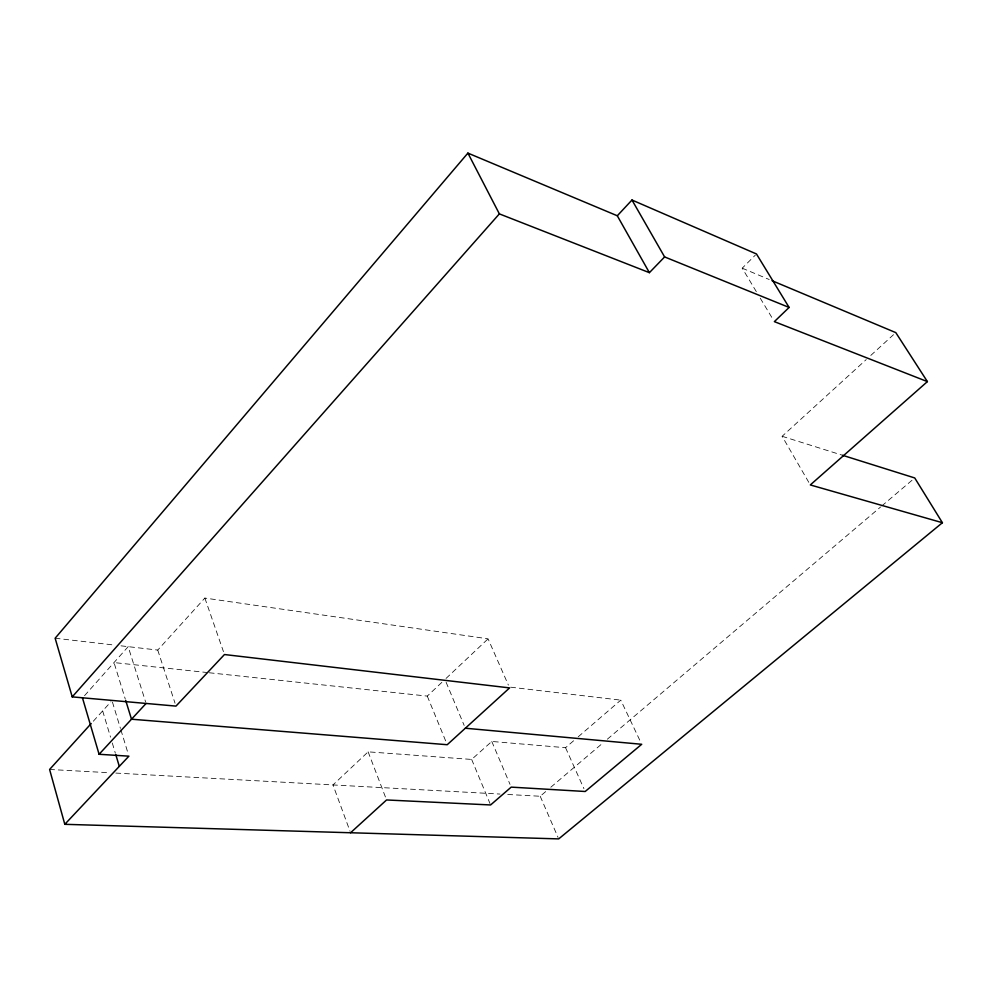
<?xml version="1.0" encoding="UTF-8"?>
<svg xmlns="http://www.w3.org/2000/svg" width="992" height="992" viewBox="0 0 992 992"><rect width="100%" height="100%" fill="white"/><g stroke="black" fill="none" stroke-linecap="round" stroke-linejoin="round"><path stroke-width="0.74" stroke-dasharray="4.96 3.72" d="M84.531 695.69L128.166 646.66L145.626 701.989M93.298 721.234L110.955 701.741M120.999 645.829L157.753 650.07L204.86 598.064L488.076 638.823L508.388 685.1M756.326 291.648L742.214 268.187L755.383 255.068M573.612 740.776L565.552 747.708L491.784 741.458L471.659 759.438L368.131 751.837L332.99 784.932L350.04 831.296M209.225 672.762L427.279 696.099L442.73 681.541M446.04 678.429L488.076 638.823M808.778 482.31L782.13 436.294L866.239 359.575M870.79 355.434L893.519 334.688M578.212 736.808L620.781 700.129L641.055 742.909M507.743 794.48L540.206 796.254L546.096 791.244M550.808 787.239L602.628 743.206M607.34 739.201L880.586 506.986M881.764 505.982L912.38 479.967M49.6 769.47L109.666 772.743M115.828 773.078L500.005 794.059M207.688 672.588L114.006 662.569L125.228 698.876M55.143 638.228L114.874 645.122M510.682 687.196L620.781 700.129M782.13 436.294L842.543 455.278M742.214 268.187L769.234 279.521M760.244 298.17L772.78 319.027M565.552 747.708L583.928 788.665M540.206 796.254L558.074 837.471M491.784 741.458L510.024 784.362M446.102 682.248L464.169 725.437M471.659 759.438L489.998 803.532M427.279 696.099L446.636 743.293M368.131 751.837L386.024 798.548M204.86 598.064L223.46 651.645M157.753 650.07L175.038 703.229M112.431 702.063L120.441 728.376M120.888 729.839L128.005 753.238M102.66 710.892L110.546 737.168M112.294 743.008L115.357 753.226"/><path stroke-width="1.49" d="M91.214 723.528L49.6 769.47L64.802 824.315L558.694 838.897L942.4 522.722L810.303 484.939L927.396 381.61L774.355 321.631L789.111 307.446L664.615 256.928L649.388 272.664L617.297 215.772L467.902 153.103L55.143 638.228L72.23 696.88L175.968 706.106L224.465 654.534L509.615 687.902L447.218 744.719L131.502 719.212L125.674 700.327M72.23 696.88L499.36 213.875L467.902 153.103M82.497 697.971L99.088 754.28L146.084 703.452M617.297 215.772L631.978 200.024L756.474 253.977L789.111 307.446M64.802 824.315L128.898 756.164L99.088 754.28M350.573 832.747L386.57 799.961L490.594 804.958L511.202 787.127L585.193 791.492L641.712 744.285L465.335 728.227M842.543 455.278L914.736 477.958L942.4 522.722M499.36 213.875L649.388 272.664M772.074 280.711L895.801 332.618L927.396 381.61M631.978 200.024L664.615 256.928M115.804 754.676L119.3 766.357"/></g></svg>
